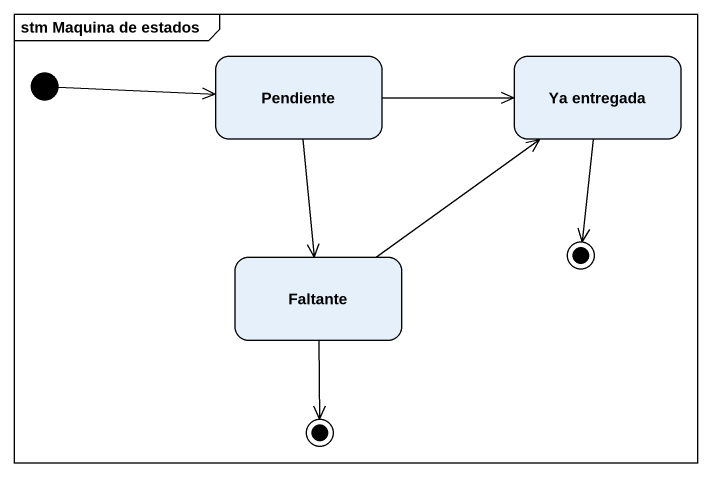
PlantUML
@startuml
mainframe stm Maquina de estados
hide empty description
state Pendiente
state "Ya entregada" as Ya_entregada
state Faltante
state final1 <<end>>
state final2 <<end>>
[*] -right-> Pendiente
Pendiente -right-> Ya_entregada
Pendiente --> Faltante
Ya_entregada --> final1
Faltante -up-> Ya_entregada
Faltante --> final2
@enduml
